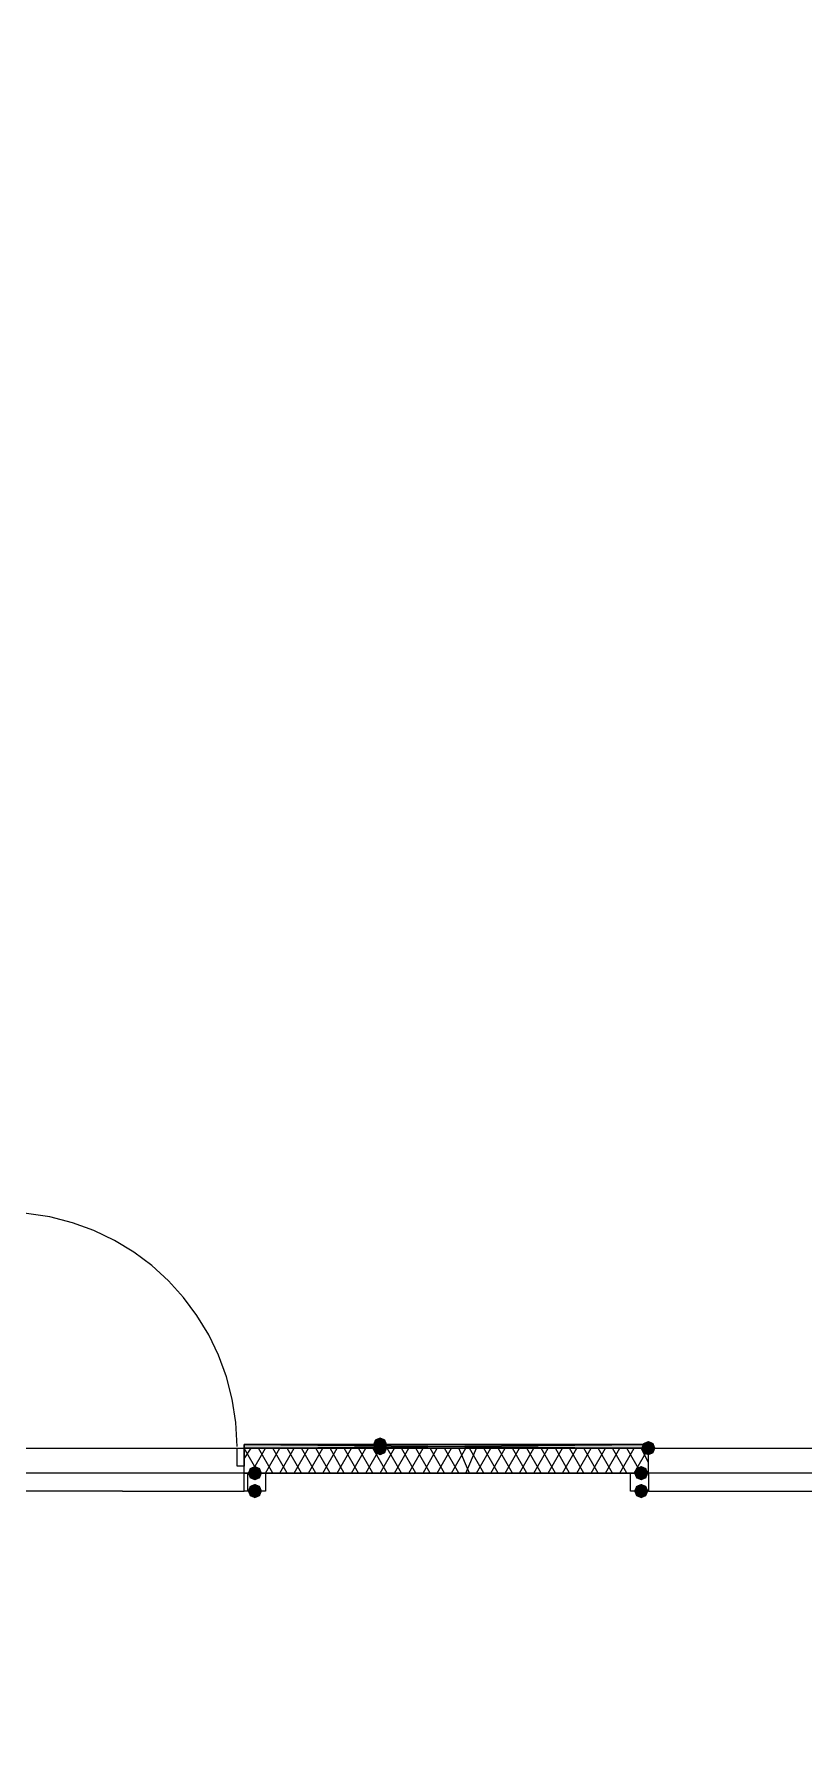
# Model space of a CAD drawing. Header units: millimetres. Extents: x 0 to 420, y 0 to 297.
# Drawn here: x 256.59 to 265.71, y 184.3 to 204.45 of the extents above; entities that cross this region are included whole.
import ezdxf

# ---------------------------------------------------------------- set-up
doc = ezdxf.new("R2010")
doc.units = ezdxf.units.MM
doc.layers.get('0').update_dxf_attribs({"linetype": 'CONTINUOUS'})

msp = doc.modelspace()

# ---------------------------------------------------------------- hatches: boundary and pattern name
at = {"true_color": 0x0000fe}
for points in [[(260.773333, 187.748333), (260.748463, 187.688537), (260.688667, 187.663667), (260.628871, 187.688537), (260.604, 187.748333), (260.628871, 187.808129), (260.688667, 187.833), (260.748462, 187.808129)], [(260.773333, 187.706), (260.748463, 187.646204), (260.688667, 187.621333), (260.628871, 187.646204), (260.604, 187.706), (260.628871, 187.765796), (260.688667, 187.790667), (260.748462, 187.765796)], [(263.948333, 187.706), (263.923463, 187.646204), (263.863667, 187.621333), (263.803871, 187.646204), (263.779, 187.706), (263.803871, 187.765796), (263.863667, 187.790667), (263.923462, 187.765796)], [(263.948333, 187.706), (263.923463, 187.646204), (263.863667, 187.621333), (263.803871, 187.646204), (263.779, 187.706), (263.803871, 187.765796), (263.863667, 187.790667), (263.923462, 187.765796)]]:
    msp.add_hatch(color=0, dxfattribs=at).paths.add_polyline_path(points, flags=0)
at = {"true_color": 0x000007}
h = msp.add_hatch(color=0, dxfattribs=at)
h.paths.add_polyline_path([(263.863667, 187.748333), (259.08, 187.748333), (263.863667, 187.706)], flags=0)
h.paths.add_polyline_path([(259.08, 187.748333), (263.863667, 187.706), (259.08, 187.706)], flags=0)
for points in [[(259.291667, 187.409667), (259.266796, 187.349871), (259.207, 187.325), (259.147204, 187.349871), (259.122333, 187.409667), (259.147204, 187.469462), (259.207, 187.494333), (259.266796, 187.469463)], [(263.863667, 187.409667), (263.838796, 187.349871), (263.779, 187.325), (263.719204, 187.349871), (263.694333, 187.409667), (263.719204, 187.469462), (263.779, 187.494333), (263.838796, 187.469463)], [(259.291667, 187.198), (259.266796, 187.138204), (259.207, 187.113333), (259.147204, 187.138204), (259.122333, 187.198), (259.147204, 187.257796), (259.207, 187.282667), (259.266796, 187.257796)], [(263.863667, 187.198), (263.838796, 187.138204), (263.779, 187.113333), (263.719204, 187.138204), (263.694333, 187.198), (263.719204, 187.257796), (263.779, 187.282667), (263.838796, 187.257796)]]:
    msp.add_hatch(color=0, dxfattribs=at).paths.add_polyline_path(points, flags=0)

# ---------------------------------------------------------------- linework, layer by layer
at = {"color": 0, "true_color": 0x000007}
for points in [[(272.838333, 222.207667), (255.735667, 222.207667), (255.735667, 187.706), (272.838333, 187.706)], [(258.995333, 187.494333), (258.995333, 187.621333), (258.995333, 187.706), (259.08, 187.706), (259.08, 187.494333)], [(263.863667, 187.748333), (259.08, 187.748333), (263.863667, 187.706)], [(259.08, 187.748333), (263.863667, 187.706), (259.08, 187.706)], [(259.08, 187.706), (259.08, 187.748333), (263.863667, 187.748333), (263.863667, 187.706), (259.08, 187.706), (263.863667, 187.706), (263.863667, 187.748333), (259.08, 187.748333)], [(259.08, 187.706), (259.08, 187.494333)], [(255.185333, 176.276), (272.796, 176.276), (272.796, 187.409667), (255.185333, 187.409667)], [(259.334, 187.198), (259.122333, 187.198), (259.122333, 187.409667), (259.334, 187.409667), (259.334, 187.198), (259.08, 187.198), (259.08, 187.409667), (259.334, 187.409667)], [(263.652, 187.409667), (263.863667, 187.409667), (263.863667, 187.198), (263.652, 187.198), (263.652, 187.409667), (263.863667, 187.409667), (263.863667, 187.198), (263.652, 187.198)]]:
    msp.add_lwpolyline(points, close=True, dxfattribs=at)
for points in [[(258.995333, 187.727167), (258.981018, 188.010673), (258.938999, 188.285989), (258.870672, 188.551722), (258.77743, 188.806479), (258.660667, 189.048864), (258.521777, 189.277484), (258.362153, 189.490946), (258.183189, 189.687856), (257.986279, 189.86682), (257.772817, 190.026444), (257.544197, 190.165334), (257.301812, 190.282097), (257.047056, 190.375339), (256.781323, 190.443666), (256.506006, 190.485684), (256.2225, 190.5)], [(263.863667, 187.706), (259.08, 187.706), (263.863667, 187.748333), (259.08, 187.748333)], [(259.08, 187.579), (259.164667, 187.706)], [(259.249333, 187.409667), (259.08, 187.706)], [(259.08, 187.409667), (259.08, 187.494333), (259.08, 187.706)], [(263.863667, 187.706), (259.08, 187.706)], [(259.164667, 187.409667), (259.334, 187.706)], [(259.418667, 187.409667), (259.249333, 187.706)], [(259.334, 187.409667), (259.503333, 187.706)], [(259.588, 187.409667), (259.418667, 187.706)], [(259.503333, 187.409667), (259.672667, 187.706)], [(259.757333, 187.409667), (259.588, 187.706)], [(259.672667, 187.409667), (259.842, 187.706)], [(259.926667, 187.409667), (259.757333, 187.706)], [(259.842, 187.409667), (260.011333, 187.706)], [(260.096, 187.409667), (259.926667, 187.706)], [(260.011333, 187.409667), (260.180667, 187.706)], [(260.265333, 187.409667), (260.096, 187.706)], [(260.180667, 187.409667), (260.35, 187.706)], [(260.434667, 187.409667), (260.265333, 187.706)], [(260.35, 187.409667), (260.519333, 187.706)], [(260.604, 187.409667), (260.434667, 187.706)], [(260.519333, 187.409667), (260.688667, 187.706)], [(260.773333, 187.409667), (260.604, 187.706)], [(260.688667, 187.409667), (260.858, 187.706)], [(260.942667, 187.409667), (260.773333, 187.706)], [(260.858, 187.409667), (261.027333, 187.706)], [(261.112, 187.409667), (260.942667, 187.706)], [(261.027333, 187.409667), (261.196667, 187.706)], [(261.281333, 187.409667), (261.112, 187.706)], [(261.196667, 187.409667), (261.366, 187.706)], [(261.450667, 187.409667), (261.281333, 187.706)], [(261.366, 187.409667), (261.535333, 187.706)], [(261.62, 187.409667), (261.450667, 187.706)], [(261.535333, 187.409667), (261.704667, 187.706)], [(261.747, 187.409667), (261.62, 187.706)], [(261.704667, 187.409667), (261.831667, 187.706)], [(261.916333, 187.409667), (261.747, 187.706)], [(261.831667, 187.409667), (262.001, 187.706)], [(262.085667, 187.409667), (261.916333, 187.706)], [(262.001, 187.409667), (262.170333, 187.706)], [(262.255, 187.409667), (262.085667, 187.706)], [(262.170333, 187.409667), (262.339667, 187.706)], [(262.424333, 187.409667), (262.255, 187.706)], [(262.339667, 187.409667), (262.509, 187.706)], [(262.593667, 187.409667), (262.424333, 187.706)], [(262.509, 187.409667), (262.678333, 187.706)], [(262.763, 187.409667), (262.593667, 187.706)], [(262.678333, 187.409667), (262.847667, 187.706)], [(262.932333, 187.409667), (262.763, 187.706)], [(262.847667, 187.409667), (263.017, 187.706)], [(263.101667, 187.409667), (262.932333, 187.706)], [(263.017, 187.409667), (263.186333, 187.706)], [(263.271, 187.409667), (263.101667, 187.706)], [(263.186333, 187.409667), (263.355667, 187.706)], [(263.440333, 187.409667), (263.271, 187.706)], [(263.355667, 187.409667), (263.525, 187.706)], [(263.609667, 187.409667), (263.440333, 187.706)], [(263.525, 187.409667), (263.694333, 187.706)], [(263.779, 187.409667), (263.609667, 187.706)], [(263.694333, 187.409667), (263.863667, 187.706)], [(263.863667, 187.536667), (263.779, 187.706)], [(263.863667, 187.409667), (263.863667, 187.706)], [(263.863667, 187.409667), (263.863667, 187.706)], [(257.640667, 187.198), (256.159, 187.198), (255.947333, 187.198), (255.947333, 187.409667), (256.159, 187.409667), (256.159, 187.198), (255.947333, 187.198), (255.947333, 187.409667), (256.159, 187.409667), (256.159, 187.198), (256.159, 187.325)], [(257.640667, 187.409667), (256.159, 187.409667), (256.159, 187.325)], [(259.08, 187.325), (259.08, 187.409667), (257.640667, 187.409667)], [(259.08, 187.409667), (259.08, 187.494333)], [(259.08, 187.409667), (263.863667, 187.409667)], [(263.863667, 187.409667), (263.863667, 187.452)], [(266.065, 187.409667), (263.863667, 187.409667), (263.863667, 187.325)], [(257.640667, 187.198), (259.08, 187.198), (259.08, 187.325)], [(263.863667, 187.325), (263.863667, 187.198), (266.065, 187.198)]]:
    msp.add_lwpolyline(points, dxfattribs=at)

doc.saveas('drawing.dxf')
